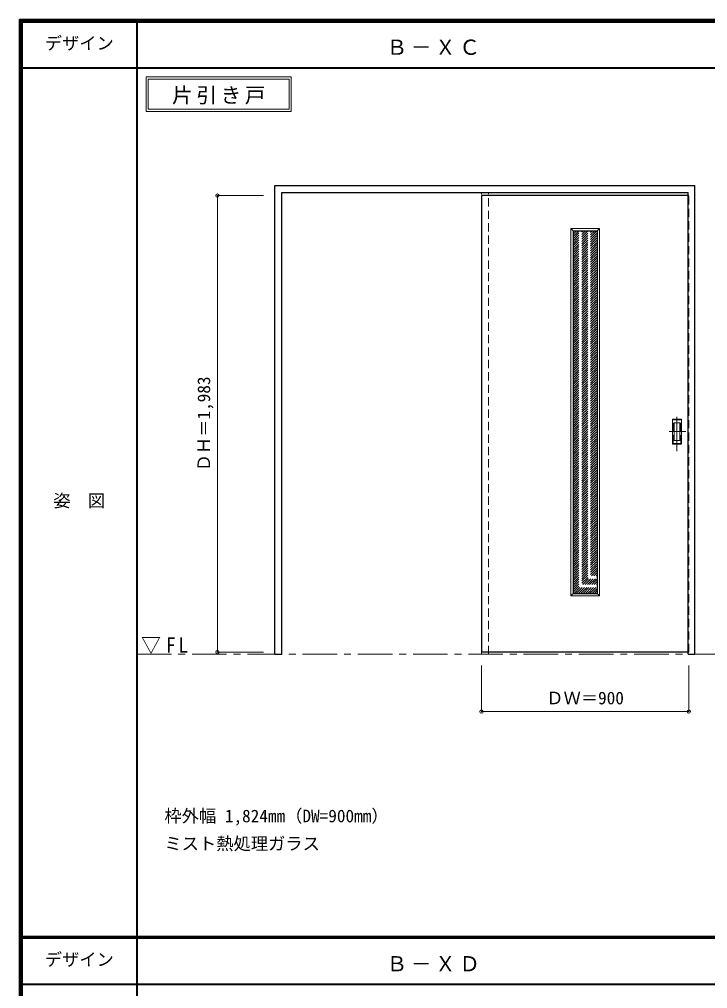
# Model space of a CAD drawing. Units: millimetres, scale not verified. Extents: x -6000 to 5700, y -4307 to 4260.
# Drawn here: x -6000 to -3011, y -36 to 4175 of the extents above; entities that cross this region are included whole.
import ezdxf
from ezdxf.enums import TextEntityAlignment as Align

# ---------------------------------------------------------------- set-up
doc = ezdxf.new("R2010")
doc.units = ezdxf.units.MM
doc.header["$LTSCALE"] = 30
doc.header["$PDMODE"] = 32
doc.header["$PDSIZE"] = 15
doc.linetypes.add('CHAIN1', pattern=[8, 5, -1, 1, -1])
doc.linetypes.add('DASHED1', pattern=[1.8, 1.2, -0.6])
for name, color, linetype, lineweight in [('0-1_通り芯', 7, 'CHAIN1', 18), ('0-2_扉', 7, 'Continuous', 18), ('0-4_枠', 3, 'Continuous', 25), ('0-6_引手', 7, 'Continuous', 18), ('0-A_文字', 7, 'Continuous', 18), ('0-B_寸法', 7, 'Continuous', 9), ('0-C_ハッチ', 4, 'DASHED1', 9), ('F-1_枠', 6, 'Continuous', 40), ('F-A_文字', 7, 'Continuous', 18)]:
    doc.layers.add(name, color=color, linetype=linetype, lineweight=lineweight)
doc.styles.add('ＭＳ ゴシック', font='')
doc.styles.get('ＭＳ ゴシック').set_extended_font_data('MS Gothic')

msp = doc.modelspace()

# ---------------------------------------------------------------- linework, layer by layer
at = {"layer": '0-1_通り芯'}
msp.add_line((-5490, 1418), (1678, 1418), dxfattribs=at)
at = {"layer": '0-2_扉', "color": 4, "linetype": 'DASHED1', "lineweight": 9}
for p, q in [((-3993, 3409.5), (-3993, 3405.5)), ((-3096, 3409.5), (-3093, 3409.5)), ((-3093, 1426.5), (-3093, 3409.5)), ((-3096, 1426.5), (-3093, 1426.5))]:
    msp.add_line(p, q, dxfattribs=at)
at = {"layer": '0-2_扉', "color": 3, "lineweight": 25}
for p, q in [((-3096, 3409.5), (-3993, 3409.5)), ((-3993, 3409.5), (-3993, 1426.5)), ((-3096, 1426.5), (-3993, 1426.5))]:
    msp.add_line(p, q, dxfattribs=at)
at = {"layer": '0-4_枠'}
for p, q in [((-4890, 1418), (-4890, 3453)), ((-4890, 3453), (-3066, 3453)), ((-3066, 1418), (-3066, 3453)), ((-4860, 3423), (-3096, 3423)), ((-3096, 1418), (-3096, 3423)), ((-3096, 1418), (-3066, 1418))]:
    msp.add_line(p, q, dxfattribs=at)
at = {"layer": '0-4_枠', "color": 4, "linetype": 'DASHED1', "lineweight": 9}
for p, q in [((-3993, 1418), (-3993, 3423)), ((-3963, 1418), (-3963, 3423)), ((-3993, 1418), (-3963, 1418))]:
    msp.add_line(p, q, dxfattribs=at)
at = {"layer": '0-4_枠'}
msp.add_lwpolyline([(-4890, 1418), (-4860, 1418), (-4860, 3423)], dxfattribs=at)
at = {"layer": '0-6_引手', "linetype": 'CHAIN1'}
for p, q in [((-3144, 2298.77), (-3144, 2469.62)), ((-3105.93, 2384), (-3178.44, 2384))]:
    msp.add_line(p, q, dxfattribs=at)
at = {"layer": '0-6_引手'}
for p, q in [((-3125, 2439), (-3163, 2439)), ((-3163, 2329), (-3163, 2439)), ((-3131.5, 2423), (-3156.5, 2423)), ((-3156.5, 2345), (-3156.5, 2423)), ((-3131.5, 2345), (-3131.5, 2423)), ((-3125, 2329), (-3125, 2439)), ((-3125, 2329), (-3163, 2329)), ((-3131.5, 2345), (-3156.5, 2345))]:
    msp.add_line(p, q, dxfattribs=at)
at = {"layer": '0-6_引手', "linetype": 'DASHED1'}
for p, q in [((-3160, 2333), (-3160, 2435)), ((-3128, 2333), (-3160, 2333))]:
    msp.add_line(p, q, dxfattribs=at)
msp.add_lwpolyline([(-3128, 2333), (-3128, 2435), (-3160, 2435)], dxfattribs=at)
at = {"layer": '0-A_文字'}
for p, q in [((-5450, 3925), (-5450, 3775)), ((-5440, 3915), (-5440, 3785)), ((-5440, 3915), (-4828.97, 3915)), ((-4828.97, 3915), (-4828.97, 3785)), ((-5450, 3775), (-4818.97, 3775)), ((-5440, 3785), (-4828.97, 3785))]:
    msp.add_line(p, q, dxfattribs=at)
msp.add_lwpolyline([(-5450, 3925), (-4818.97, 3925), (-4818.97, 3775)], dxfattribs=at)
at = {"layer": '0-B_寸法', "color": 4}
for p, q in [((-5140, 3409.5), (-5140, 1426.5)), ((-5140, 3409.5), (-4940, 3409.5)), ((-5140, 1426.5), (-4940, 1426.5)), ((-3993, 1168), (-3993, 1368)), ((-3093, 1168), (-3093, 1368)), ((-3093, 1168), (-3993, 1168))]:
    msp.add_line(p, q, dxfattribs=at)
at = {"layer": '0-B_寸法'}
for p in [(-5140, 3409.5), (-5140, 1426.5), (-3993, 1168), (-3093, 1168)]:
    msp.add_point(p, dxfattribs=at)
at = {"layer": '0-C_ハッチ', "color": 7, "linetype": 'Continuous', "lineweight": 18}
for p, q in [((-3605.31, 3266.5), (-3595.31, 3256.5)), ((-3605.31, 3266.5), (-3480.31, 3266.5)), ((-3605.31, 1671.5), (-3605.31, 3266.5)), ((-3480.31, 3266.5), (-3490.31, 3256.5)), ((-3480.31, 3266.5), (-3480.31, 1671.5)), ((-3595.31, 1681.5), (-3605.31, 1671.5)), ((-3605.31, 1671.5), (-3480.31, 1671.5)), ((-3490.31, 1681.5), (-3480.31, 1671.5))]:
    msp.add_line(p, q, dxfattribs=at)
at = {"layer": '0-C_ハッチ', "color": 3, "linetype": 'Continuous', "lineweight": 25}
for p, q in [((-3595.31, 3256.5), (-3490.31, 3256.5)), ((-3490.31, 3256.5), (-3490.31, 1681.5))]:
    msp.add_line(p, q, dxfattribs=at)
at = {"layer": '0-C_ハッチ'}
for p, q in [((-3595.31, 3152.5), (-3491.31, 3256.5)), ((-3595.31, 3162.4), (-3501.21, 3256.5)), ((-3595.31, 3172.3), (-3511.11, 3256.5)), ((-3595.31, 3182.2), (-3521.01, 3256.5)), ((-3595.31, 3192.1), (-3530.9, 3256.5)), ((-3595.31, 3202), (-3540.8, 3256.5)), ((-3595.31, 3211.9), (-3550.7, 3256.5)), ((-3595.31, 3221.8), (-3560.6, 3256.5)), ((-3595.31, 3231.7), (-3570.5, 3256.5)), ((-3595.31, 3241.6), (-3580.4, 3256.5)), ((-3595.31, 3251.5), (-3590.3, 3256.5)), ((-3595.31, 3142.6), (-3490.31, 3247.6)), ((-3595.31, 3132.7), (-3490.31, 3237.7)), ((-3595.31, 3122.8), (-3490.31, 3227.8)), ((-3595.31, 3112.9), (-3490.31, 3217.9)), ((-3595.31, 3103), (-3490.31, 3208)), ((-3595.31, 3093.1), (-3490.31, 3198.1)), ((-3595.31, 3083.2), (-3490.31, 3188.2)), ((-3595.31, 3073.3), (-3490.31, 3178.3)), ((-3595.31, 3063.4), (-3490.31, 3168.4)), ((-3595.31, 3053.51), (-3490.31, 3158.5)), ((-3595.31, 3043.61), (-3490.31, 3148.61)), ((-3595.31, 3033.71), (-3490.31, 3138.71)), ((-3595.31, 3023.81), (-3490.31, 3128.81)), ((-3595.31, 3013.91), (-3490.31, 3118.91)), ((-3595.31, 3004.01), (-3490.31, 3109.01)), ((-3595.31, 2994.11), (-3490.31, 3099.11)), ((-3595.31, 2984.21), (-3490.31, 3089.21)), ((-3595.31, 2974.31), (-3490.31, 3079.31)), ((-3595.31, 2964.41), (-3490.31, 3069.41)), ((-3595.31, 2954.51), (-3490.31, 3059.51)), ((-3595.31, 2944.61), (-3490.31, 3049.61)), ((-3595.31, 2934.71), (-3490.31, 3039.71)), ((-3595.31, 2924.81), (-3490.31, 3029.81)), ((-3595.31, 2914.91), (-3490.31, 3019.91)), ((-3595.31, 2905.01), (-3490.31, 3010.01)), ((-3595.31, 2895.11), (-3490.31, 3000.11)), ((-3595.31, 2885.21), (-3490.31, 2990.21)), ((-3595.31, 2875.31), (-3490.31, 2980.31)), ((-3595.31, 2865.41), (-3490.31, 2970.41)), ((-3595.31, 2855.52), (-3490.31, 2960.52)), ((-3595.31, 2845.62), (-3490.31, 2950.62)), ((-3595.31, 2835.72), (-3490.31, 2940.72)), ((-3595.31, 2825.82), (-3490.31, 2930.82)), ((-3595.31, 2815.92), (-3490.31, 2920.92)), ((-3595.31, 2806.02), (-3490.31, 2911.02)), ((-3595.31, 2796.12), (-3490.31, 2901.12)), ((-3595.31, 2786.22), (-3490.31, 2891.22)), ((-3595.31, 2776.32), (-3490.31, 2881.32)), ((-3595.31, 2766.42), (-3490.31, 2871.42)), ((-3595.31, 2756.52), (-3490.31, 2861.52)), ((-3595.31, 2746.62), (-3490.31, 2851.62)), ((-3595.31, 2736.72), (-3490.31, 2841.72)), ((-3595.31, 2726.82), (-3490.31, 2831.82)), ((-3595.31, 2716.92), (-3490.31, 2821.92)), ((-3595.31, 2707.02), (-3490.31, 2812.02)), ((-3595.31, 2697.12), (-3490.31, 2802.12)), ((-3595.31, 2687.22), (-3490.31, 2792.22)), ((-3595.31, 2677.32), (-3490.31, 2782.32)), ((-3595.31, 2667.42), (-3490.31, 2772.42)), ((-3595.31, 2657.53), (-3490.31, 2762.53)), ((-3595.31, 2647.63), (-3490.31, 2752.63)), ((-3595.31, 2637.73), (-3490.31, 2742.73)), ((-3595.31, 2627.83), (-3490.31, 2732.83)), ((-3595.31, 2617.93), (-3490.31, 2722.93)), ((-3595.31, 2608.03), (-3490.31, 2713.03)), ((-3595.31, 2598.13), (-3490.31, 2703.13)), ((-3595.31, 2588.23), (-3490.31, 2693.23)), ((-3595.31, 2578.33), (-3490.31, 2683.33)), ((-3595.31, 2568.43), (-3490.31, 2673.43)), ((-3595.31, 2558.53), (-3490.31, 2663.53)), ((-3595.31, 2548.63), (-3490.31, 2653.63)), ((-3595.31, 2538.73), (-3490.31, 2643.73)), ((-3595.31, 2528.83), (-3490.31, 2633.83)), ((-3595.31, 2518.93), (-3490.31, 2623.93)), ((-3595.31, 2509.03), (-3490.31, 2614.03)), ((-3595.31, 2499.13), (-3490.31, 2604.13)), ((-3595.31, 2489.23), (-3490.31, 2594.23)), ((-3595.31, 2479.33), (-3490.31, 2584.33)), ((-3595.31, 2469.44), (-3490.31, 2574.43)), ((-3595.31, 2459.54), (-3490.31, 2564.54)), ((-3595.31, 2449.64), (-3490.31, 2554.64)), ((-3595.31, 2439.74), (-3490.31, 2544.74)), ((-3595.31, 2429.84), (-3490.31, 2534.84)), ((-3595.31, 2419.94), (-3490.31, 2524.94)), ((-3595.31, 2410.04), (-3490.31, 2515.04)), ((-3595.31, 2400.14), (-3490.31, 2505.14)), ((-3595.31, 2390.24), (-3490.31, 2495.24)), ((-3595.31, 2380.34), (-3490.31, 2485.34)), ((-3595.31, 2370.44), (-3490.31, 2475.44)), ((-3595.31, 2360.54), (-3490.31, 2465.54)), ((-3595.31, 2350.64), (-3490.31, 2455.64)), ((-3595.31, 2340.74), (-3490.31, 2445.74)), ((-3595.31, 2330.84), (-3490.31, 2435.84)), ((-3595.31, 2320.94), (-3490.31, 2425.94)), ((-3595.31, 2311.04), (-3490.31, 2416.04)), ((-3595.31, 2301.14), (-3490.31, 2406.14)), ((-3595.31, 2291.24), (-3490.31, 2396.24)), ((-3595.31, 2281.34), (-3490.31, 2386.34)), ((-3595.31, 2271.45), (-3490.31, 2376.44)), ((-3595.31, 2261.55), (-3490.31, 2366.55)), ((-3595.31, 2251.65), (-3490.31, 2356.65)), ((-3595.31, 2241.75), (-3490.31, 2346.75)), ((-3595.31, 2231.85), (-3490.31, 2336.85)), ((-3595.31, 2221.95), (-3490.31, 2326.95)), ((-3595.31, 2212.05), (-3490.31, 2317.05)), ((-3595.31, 2202.15), (-3490.31, 2307.15)), ((-3595.31, 2192.25), (-3490.31, 2297.25)), ((-3595.31, 2182.35), (-3490.31, 2287.35)), ((-3595.31, 2172.45), (-3490.31, 2277.45)), ((-3595.31, 2162.55), (-3490.31, 2267.55)), ((-3595.31, 2152.65), (-3490.31, 2257.65)), ((-3595.31, 2142.75), (-3490.31, 2247.75)), ((-3595.31, 2132.85), (-3490.31, 2237.85)), ((-3595.31, 2122.95), (-3490.31, 2227.95)), ((-3595.31, 2113.05), (-3490.31, 2218.05)), ((-3595.31, 2103.15), (-3490.31, 2208.15)), ((-3595.31, 2093.25), (-3490.31, 2198.25)), ((-3595.31, 2083.35), (-3490.31, 2188.35)), ((-3595.31, 2073.46), (-3490.31, 2178.45)), ((-3595.31, 2063.56), (-3490.31, 2168.56)), ((-3595.31, 2053.66), (-3490.31, 2158.66)), ((-3595.31, 2043.76), (-3490.31, 2148.76)), ((-3595.31, 2033.86), (-3490.31, 2138.86)), ((-3595.31, 2023.96), (-3490.31, 2128.96)), ((-3595.31, 2014.06), (-3490.31, 2119.06)), ((-3595.31, 2004.16), (-3490.31, 2109.16)), ((-3595.31, 1994.26), (-3490.31, 2099.26)), ((-3595.31, 1984.36), (-3490.31, 2089.36)), ((-3595.31, 1974.46), (-3490.31, 2079.46)), ((-3595.31, 1964.56), (-3490.31, 2069.56)), ((-3595.31, 1954.66), (-3490.31, 2059.66)), ((-3595.31, 1944.76), (-3490.31, 2049.76)), ((-3595.31, 1934.86), (-3490.31, 2039.86)), ((-3595.31, 1924.96), (-3490.31, 2029.96)), ((-3595.31, 1915.06), (-3490.31, 2020.06)), ((-3595.31, 1905.16), (-3490.31, 2010.16)), ((-3595.31, 1895.26), (-3490.31, 2000.26)), ((-3595.31, 1885.36), (-3490.31, 1990.36)), ((-3595.31, 1875.47), (-3490.31, 1980.47)), ((-3595.31, 1865.57), (-3490.31, 1970.57)), ((-3595.31, 1855.67), (-3490.31, 1960.67)), ((-3595.31, 1845.77), (-3490.31, 1950.77)), ((-3595.31, 1835.87), (-3490.31, 1940.87)), ((-3595.31, 1825.97), (-3490.31, 1930.97)), ((-3595.31, 1816.07), (-3490.31, 1921.07)), ((-3595.31, 1806.17), (-3490.31, 1911.17)), ((-3595.31, 1796.27), (-3490.31, 1901.27)), ((-3595.31, 1786.37), (-3490.31, 1891.37)), ((-3595.31, 1776.47), (-3490.31, 1881.47)), ((-3595.31, 1766.57), (-3490.31, 1871.57)), ((-3595.31, 1756.67), (-3490.31, 1861.67)), ((-3595.31, 1746.77), (-3490.31, 1851.77)), ((-3595.31, 1736.87), (-3490.31, 1841.87)), ((-3595.31, 1726.97), (-3490.31, 1831.97)), ((-3595.31, 1717.07), (-3490.31, 1822.07)), ((-3595.31, 1707.17), (-3490.31, 1812.17)), ((-3595.31, 1697.27), (-3490.31, 1802.27)), ((-3595.31, 1687.37), (-3490.31, 1792.37)), ((-3591.28, 1681.5), (-3490.31, 1782.48)), ((-3581.38, 1681.5), (-3490.31, 1772.58)), ((-3571.48, 1681.5), (-3490.31, 1762.68)), ((-3561.58, 1681.5), (-3490.31, 1752.78)), ((-3551.68, 1681.5), (-3490.31, 1742.88)), ((-3541.78, 1681.5), (-3490.31, 1732.98)), ((-3531.89, 1681.5), (-3490.31, 1723.08)), ((-3521.99, 1681.5), (-3490.31, 1713.18)), ((-3512.09, 1681.5), (-3490.31, 1703.28)), ((-3502.19, 1681.5), (-3490.31, 1693.38))]:
    msp.add_line(p, q, dxfattribs=at)
at = {"layer": '0-C_ハッチ', "color": 3, "linetype": 'Continuous', "lineweight": 25}
msp.add_lwpolyline([(-3595.31, 3256.5), (-3595.31, 1681.5), (-3490.31, 1681.5)], dxfattribs=at)
at = {"layer": 'F-1_枠'}
for p, q in [((-6000, 4175), (5700, 4175)), ((-6000, 4175), (-6000, -4205)), ((-6000, 4170), (5700, 4170)), ((-5995, 4175), (-5995, -4205)), ((-5990, 4175), (-5990, -4205)), ((-5490, 4175), (-5490, -3790)), ((-6000, 4165), (5700, 4165)), ((-6000, 3965), (5700, 3965)), ((-6000, 190.5), (5700, 190.5)), ((-6000, 187.5), (5700, 187.5)), ((-6000, 184.5), (5700, 184.5)), ((-6000, -15.5), (5700, -15.5))]:
    msp.add_line(p, q, dxfattribs=at)

# ---------------------------------------------------------------- texts
at = {"layer": '0-A_文字', "style": 'ＭＳ ゴシック'}
for s, p in [('枠外幅 1,824mm（DW=900mm）', (-5370, 670.5)), ('ミスト熱処理ガラス', (-5370, 550.5))]:
    msp.add_text(s, height=54.99, dxfattribs=at).set_placement(p, align=Align.BOTTOM_LEFT)
at = {"layer": '0-A_文字', "char_height": 65.98, "attachment_point": 7, "style": 'ＭＳ ゴシック'}
for s, insert in [('\\T1.17;Ｂ－ＸＣ', (-4405.5, 4020)), ('\\T1.17;片引き戸', (-5336.98, 3805)), ('\\T1.26;\\W0.95;▽FL', (-5471.25, 1418)), ('\\T1.17;Ｂ－ＸＤ', (-4405.5, 39.5))]:
    msp.add_mtext(s, dxfattribs=dict(at, insert=insert))
at = {"layer": '0-B_寸法', "style": 'ＭＳ ゴシック'}
msp.add_text('ＤＨ＝1,983', height=54.99, rotation=90, dxfattribs=at).set_placement((-5155, 2211.75), align=Align.BOTTOM_LEFT)
msp.add_text('ＤＷ＝900', height=54.99, dxfattribs=at).set_placement((-3711.75, 1183), align=Align.BOTTOM_LEFT)
at = {"layer": 'F-A_文字', "style": 'ＭＳ ゴシック'}
for s, p in [('デザイン', (-5890, 4027.5)), ('姿\u3000図', (-5852.5, 2040.25)), ('デザイン', (-5890, 47))]:
    msp.add_text(s, height=54.99, dxfattribs=at).set_placement(p, align=Align.BOTTOM_LEFT)

doc.saveas('drawing.dxf')
